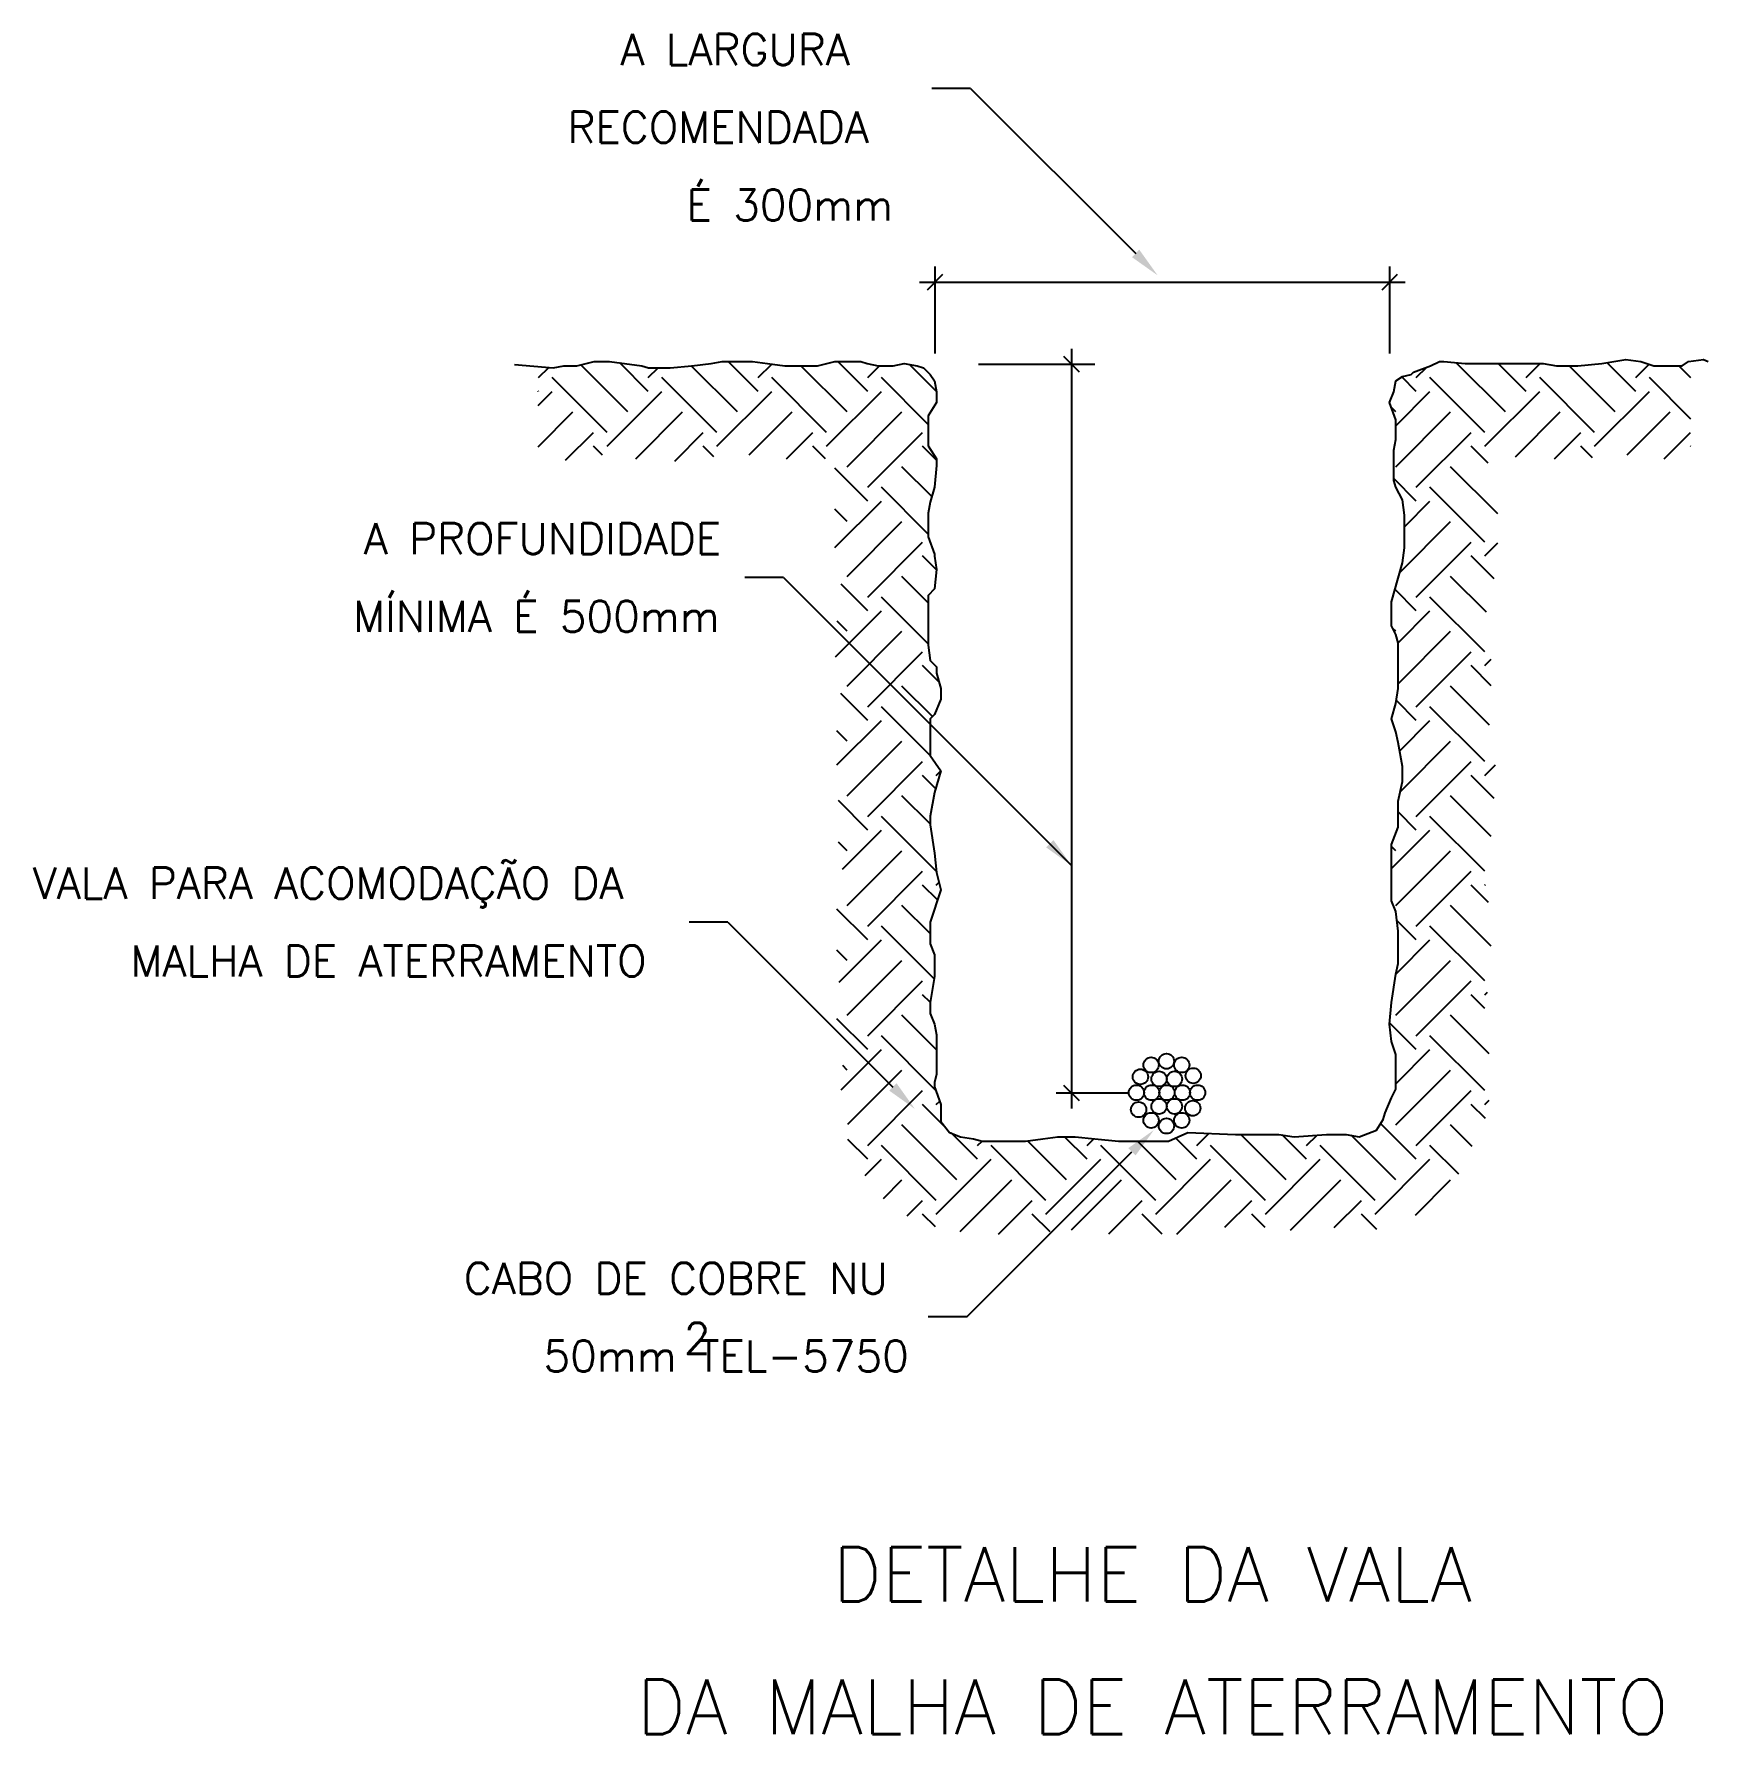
# Model space of a CAD drawing. Header units: millimetres. Extents: x -6666.4 to -6655.6, y -4647.9 to -4637.
import ezdxf
from ezdxf.enums import TextEntityAlignment as Align

# ---------------------------------------------------------------- set-up
doc = ezdxf.new("R2010")
doc.units = ezdxf.units.MM
doc.header["$LTSCALE"] = 10
doc.layers.add('Termotécnica', color=7, linetype='Continuous')
doc.styles.add('r140', font='romans.shx')
doc.styles.add('r80', font='romans.shx')

# ---------------------------------------------------------------- blocks, each defined once
blk = doc.blocks.new('*X1')
at = {"color": 0}
for p, q in [((693.8, 1109.3), (663.5, 1139.6)), ((707.1, 1122.5), (688.7, 1140.9)), ((777.8, 1122.5), (758.5, 1141.8)), ((777.8, 1131.4), (786.6, 1140.1)), ((848.5, 1122.5), (829.2, 1141.8)), ((892.9, 1122.4), (875.4, 1139.9)), ((1259.5, 1109.3), (1227.8, 1141)), ((1272.8, 1122.5), (1254.9, 1140.4)), ((1272.8, 1131.4), (1281.9, 1140.4)), ((1343.5, 1122.5), (1325, 1141)), ((1343.5, 1131.4), (1352.2, 1140)), ((636.4, 1131.4), (642.9, 1137.9)), ((680.6, 1096), (645.2, 1131.4)), ((707.1, 1131.4), (713.4, 1137.6)), ((751.3, 1096), (715.9, 1131.4)), ((764.6, 1109.3), (734.8, 1139)), ((822, 1096), (786.7, 1131.4)), ((835.3, 1109.3), (805.5, 1139)), ((848.5, 1131.4), (856.2, 1139)), ((887.3, 1101.4), (857.4, 1131.4)), ((1202.1, 1122.5), (1192.8, 1131.8)), ((1202.1, 1131.4), (1208.8, 1138.1)), ((1246.3, 1096), (1210.9, 1131.4)), ((1317, 1096), (1281.6, 1131.4)), ((1330.2, 1109.3), (1300.5, 1139)), ((1379, 1104.7), (1352.3, 1131.4)), ((1379, 1131.2), (1371.2, 1139)), ((636.4, 1122.5), (636, 1122.9)), ((636, 1113.3), (645.2, 1122.5)), ((680.6, 1087.2), (715.9, 1122.5)), ((751.3, 1087.2), (786.7, 1122.5)), ((822, 1087.2), (857.4, 1122.5)), ((1189, 1100.6), (1210.9, 1122.5)), ((1246.3, 1087.2), (1281.6, 1122.5)), ((1317, 1087.2), (1352.3, 1122.5)), ((636, 1086.8), (658.5, 1109.3)), ((699, 1079), (729.2, 1109.3)), ((772.2, 1081.5), (799.9, 1109.3)), ((835.3, 1073.9), (870.6, 1109.3)), ((1188.8, 1109.3), (1186, 1112.1)), ((1188.8, 1073.9), (1224.2, 1109.3)), ((1266, 1080.4), (1294.9, 1109.3)), ((1337.9, 1081.6), (1365.6, 1109.3)), ((653.8, 1078.1), (671.8, 1096)), ((724.1, 1077.6), (742.5, 1096)), ((796.2, 1079), (813.2, 1096)), ((848.5, 1060.7), (883.9, 1096)), ((1202.1, 1060.7), (1237.4, 1096)), ((1291.2, 1079), (1308.1, 1096)), ((1361.9, 1079), (1378.9, 1096)), ((677.6, 1081.3), (671.8, 1087.2)), ((749.4, 1080.3), (742.5, 1087.2)), ((821.3, 1079), (813.2, 1087.2)), ((892.9, 1078.1), (883.9, 1087.2)), ((1248.4, 1076.2), (1237.4, 1087.2)), ((1315.7, 1079.6), (1308.1, 1087.2)), ((1379, 1087), (1378.9, 1087.2)), ((889.8, 1054.8), (870.6, 1073.9)), ((1254.6, 1043.5), (1224.2, 1073.9)), ((848.5, 1051.8), (827.3, 1073)), ((1202.1, 1051.8), (1187.6, 1066.3)), ((887.3, 1030.7), (857.4, 1060.7)), ((1246.3, 1025.3), (1210.9, 1060.7)), ((827.3, 1021.8), (857.4, 1051.8)), ((835.3, 1038.6), (827.3, 1046.5)), ((1194.6, 1035.5), (1210.9, 1051.8)), ((835.3, 1003.2), (870.6, 1038.6)), ((1191.4, 1005.8), (1224.2, 1038.6)), ((848.5, 989.9), (883.9, 1025.3)), ((1202.1, 989.9), (1237.4, 1025.3)), ((1246.3, 1016.5), (1254.6, 1024.8)), ((892.9, 1007.5), (883.9, 1016.5)), ((1252.3, 1001.6), (1237.4, 1016.5)), ((848.5, 981.1), (831.5, 998.2)), ((887.3, 986.5), (870.6, 1003.2)), ((1247.3, 980.1), (1224.2, 1003.2)), ((887.3, 960), (857.4, 989.9)), ((1202.1, 981.1), (1188.4, 994.8)), ((1246.3, 954.6), (1210.9, 989.9)), ((827.8, 951.5), (857.4, 981.1)), ((1190.3, 960.5), (1210.9, 981.1)), ((835.3, 967.9), (828.8, 974.3)), ((835.3, 932.5), (870.6, 967.9)), ((1188.8, 967.9), (1187.2, 969.4)), ((1190.4, 934.1), (1224.2, 967.9)), ((848.5, 919.2), (883.9, 954.6)), ((1202.1, 919.2), (1237.4, 954.6)), ((894.6, 935.1), (883.9, 945.8)), ((1250.4, 932.8), (1237.4, 945.8)), ((1246.3, 945.8), (1250.4, 949.9)), ((890.2, 913), (870.6, 932.5)), ((1249.3, 907.3), (1224.2, 932.5)), ((848.5, 910.4), (831.2, 927.7)), ((1202.1, 910.4), (1189.3, 923.2)), ((828.7, 881.8), (857.4, 910.4)), ((888.7, 887.9), (857.4, 919.2)), ((1191.4, 890.8), (1210.9, 910.4)), ((1246.3, 883.9), (1210.9, 919.2)), ((835.3, 897.1), (828.7, 903.7)), ((835.3, 861.8), (870.6, 897.1)), ((1191.8, 864.7), (1224.2, 897.1)), ((848.5, 848.5), (883.9, 883.9)), ((892.7, 875), (895.7, 878)), ((1202.1, 848.5), (1237.4, 883.9)), ((1246.3, 875), (1253.2, 881.9)), ((892.3, 866.6), (883.9, 875)), ((1252.2, 860.2), (1237.4, 875)), ((848.5, 839.7), (829.6, 858.7)), ((888.7, 843.7), (870.6, 861.8)), ((1250.4, 835.6), (1224.2, 861.8)), ((892.7, 813.2), (857.4, 848.5)), ((1202.1, 839.7), (1190.4, 851.4)), ((1246.2, 813.3), (1210.9, 848.5)), ((832.3, 814.6), (857.4, 839.7)), ((1186.2, 815), (1210.9, 839.7)), ((835.3, 826.4), (829.7, 832)), ((835.3, 791.1), (870.6, 826.4)), ((1188.8, 826.4), (1186.2, 829.1)), ((1188.8, 791.1), (1224.2, 826.4)), ((848.5, 777.8), (883.9, 813.2)), ((1202.1, 777.8), (1237.4, 813.2)), ((893.5, 794.7), (883.9, 804.3)), ((892.7, 804.3), (894.5, 806.1)), ((1248.7, 793.1), (1237.4, 804.3)), ((1246.3, 804.3), (1246.6, 804.7)), ((888.7, 773), (870.6, 791.1)), ((1250.4, 764.9), (1224.2, 791.1)), ((848.5, 769), (828.7, 788.8)), ((1202.1, 769), (1189.6, 781.4)), ((830.1, 741.7), (857.4, 769)), ((891.3, 743.9), (857.4, 777.8)), ((1189.1, 747.1), (1210.9, 769)), ((1246.3, 742.5), (1210.9, 777.8)), ((835.3, 755.7), (828.7, 762.3)), ((835.3, 720.4), (870.6, 755.7)), ((1188.8, 720.4), (1224.2, 755.7)), ((848.5, 707.1), (883.9, 742.5)), ((1202.1, 707.1), (1237.4, 742.5)), ((1246.3, 733.6), (1247.9, 735.3)), ((888.7, 728.8), (883.9, 733.6)), ((1246.3, 724.8), (1237.4, 733.6)), ((848.5, 698.3), (828.7, 718.1)), ((892.9, 698.1), (870.6, 720.4)), ((1202.1, 698.3), (1184.9, 715.5)), ((1249, 695.6), (1224.2, 720.4)), ((892.3, 672.2), (857.4, 707.1)), ((1246.3, 671.8), (1210.9, 707.1)), ((831.5, 672.4), (857.4, 698.3)), ((1189, 676.3), (1210.9, 698.3)), ((835.3, 685), (832.4, 687.9)), ((835.7, 650.1), (870.6, 685)), ((1188.8, 649.7), (1224.2, 685)), ((848.5, 636.4), (883.9, 671.8)), ((1202.1, 636.4), (1237.4, 671.8)), ((898.9, 647.9), (883.9, 662.9)), ((892.7, 662.9), (894.9, 665.1)), ((1246.6, 653.8), (1237.4, 662.9)), ((1246.3, 662.9), (1249, 665.6)), ((906, 614.3), (870.6, 649.7)), ((1202.1, 627.6), (1179, 650.6)), ((1238, 635.8), (1224.2, 649.7)), ((848.5, 627.6), (835.7, 640.4)), ((892.7, 601), (857.4, 636.4)), ((919.2, 627.6), (902.3, 644.5)), ((919.2, 636.4), (922.2, 639.3)), ((963.4, 601), (928.1, 636.4)), ((976.7, 614.3), (951.5, 639.5)), ((989.9, 627.6), (975.4, 642.1)), ((989.9, 636.4), (994.3, 640.8)), ((1034.1, 601), (998.8, 636.4)), ((1047.4, 614.3), (1022.4, 639.3)), ((1060.7, 627.6), (1046.9, 641.3)), ((1060.7, 636.4), (1068.5, 644.3)), ((1104.9, 601), (1069.5, 636.4)), ((1118.1, 614.3), (1088.9, 643.5)), ((1131.4, 627.6), (1115.7, 643.2)), ((1131.4, 636.4), (1138.1, 643.1)), ((1175.6, 601), (1140.2, 636.4)), ((1188.8, 614.3), (1160.2, 643)), ((1229.4, 617.9), (1210.9, 636.4)), ((846.8, 617), (857.4, 627.6)), ((892.7, 592.2), (928.1, 627.6)), ((963.4, 592.2), (998.8, 627.6)), ((1034.1, 592.2), (1069.5, 627.6)), ((1104.9, 592.2), (1140.2, 627.6)), ((1175.6, 592.2), (1210.9, 627.6)), ((858.6, 602.3), (870.6, 614.3)), ((908.1, 581), (941.3, 614.3)), ((979.8, 582), (1012, 614.3)), ((1047.8, 579.3), (1082.8, 614.3)), ((1121, 581.8), (1153.5, 614.3)), ((1201.5, 591.6), (1224.2, 614.3)), ((874, 591.2), (883.9, 601)), ((892.1, 584), (883.9, 592.2)), ((932.9, 579.3), (954.6, 601)), ((966, 580.8), (954.6, 592.2)), ((1003.9, 579.6), (1025.3, 601)), ((1038.2, 579.3), (1025.3, 592.2)), ((1078.7, 583.8), (1096, 601)), ((1104.7, 583.5), (1096, 592.2)), ((1149.2, 583.5), (1166.7, 601)), ((1176.6, 582.3), (1166.7, 592.2))]:
    blk.add_line(p, q, dxfattribs=at)

msp = doc.modelspace()

# ---------------------------------------------------------------- linework, layer by layer
at = {"layer": 'Termotécnica', "color": 2}
for p, q in [((-6660.337, -4637.352), (-6660.587, -4637.352)), ((-6660.337, -4637.352), (-6659.276, -4638.413)), ((-6661.539, -4640.496), (-6661.789, -4640.496)), ((-6661.539, -4640.496), (-6659.687, -4642.349)), ((-6661.897, -4642.711), (-6662.147, -4642.711)), ((-6661.897, -4642.711), (-6660.836, -4643.772)), ((-6660.361, -4645.25), (-6659.3, -4644.189)), ((-6660.361, -4645.25), (-6660.611, -4645.25))]:
    msp.add_line(p, q, dxfattribs=at)
at = {"layer": 'Termotécnica', "color": 1}
for p, q in [((-6660.565, -4639.056), (-6660.565, -4638.497)), ((-6657.643, -4639.056), (-6657.643, -4638.497)), ((-6660.665, -4638.597), (-6657.543, -4638.597)), ((-6660.615, -4638.647), (-6660.515, -4638.547)), ((-6657.692, -4638.647), (-6657.593, -4638.547)), ((-6659.687, -4643.91), (-6659.687, -4639.026)), ((-6659.539, -4639.126), (-6660.286, -4639.126)), ((-6659.637, -4639.176), (-6659.737, -4639.076)), ((-6659.637, -4643.86), (-6659.737, -4643.761)), ((-6659.32, -4643.811), (-6659.787, -4643.811))]:
    msp.add_line(p, q, dxfattribs=at)
at = {"layer": 'Termotécnica', "color": 3}
msp.add_lwpolyline([(-6663.268, -4639.126), (-6663.021, -4639.149), (-6662.951, -4639.135), (-6662.868, -4639.135), (-6662.756, -4639.108), (-6662.659, -4639.108), (-6662.45, -4639.135), (-6662.408, -4639.149), (-6662.269, -4639.149), (-6662.13, -4639.135), (-6662.004, -4639.121), (-6661.935, -4639.108), (-6661.809, -4639.108), (-6661.74, -4639.108), (-6661.642, -4639.121), (-6661.531, -4639.135), (-6661.447, -4639.135), (-6661.322, -4639.135), (-6661.21, -4639.108), (-6661.155, -4639.108), (-6661.043, -4639.108), (-6661.001, -4639.121), (-6660.932, -4639.135), (-6660.834, -4639.135), (-6660.765, -4639.121), (-6660.681, -4639.135), (-6660.639, -4639.149), (-6660.597, -4639.191), (-6660.57, -4639.233), (-6660.556, -4639.302), (-6660.556, -4639.372), (-6660.611, -4639.456), (-6660.611, -4639.483), (-6660.611, -4639.595), (-6660.611, -4639.65), (-6660.556, -4639.734), (-6660.556, -4639.776), (-6660.57, -4639.915), (-6660.597, -4640.012), (-6660.611, -4640.082), (-6660.611, -4640.235), (-6660.57, -4640.347), (-6660.57, -4640.36), (-6660.556, -4640.444), (-6660.57, -4640.569), (-6660.611, -4640.611), (-6660.611, -4640.667), (-6660.611, -4640.75), (-6660.611, -4640.931), (-6660.597, -4641.029), (-6660.556, -4641.07), (-6660.556, -4641.112), (-6660.528, -4641.21), (-6660.528, -4641.279), (-6660.57, -4641.377), (-6660.597, -4641.405), (-6660.597, -4641.572), (-6660.597, -4641.641), (-6660.528, -4641.739), (-6660.57, -4641.878), (-6660.597, -4642.031), (-6660.597, -4642.087), (-6660.57, -4642.268), (-6660.556, -4642.393), (-6660.528, -4642.504), (-6660.597, -4642.713), (-6660.597, -4642.755), (-6660.597, -4642.852), (-6660.57, -4642.922), (-6660.57, -4643.061), (-6660.597, -4643.228), (-6660.597, -4643.298), (-6660.57, -4643.367), (-6660.556, -4643.437), (-6660.556, -4643.562), (-6660.556, -4643.632), (-6660.556, -4643.688), (-6660.57, -4643.743), (-6660.57, -4643.771), (-6660.528, -4643.883), (-6660.528, -4643.994), (-6660.472, -4644.064), (-6660.402, -4644.091), (-6660.319, -4644.105), (-6660.263, -4644.119), (-6660.166, -4644.119), (-6659.985, -4644.119), (-6659.873, -4644.105), (-6659.776, -4644.091), (-6659.664, -4644.091), (-6659.539, -4644.105), (-6659.386, -4644.119), (-6659.33, -4644.119), (-6659.149, -4644.119), (-6659.065, -4644.119), (-6658.94, -4644.064), (-6658.634, -4644.077), (-6658.536, -4644.077), (-6658.355, -4644.077), (-6658.257, -4644.091), (-6658.049, -4644.077), (-6657.923, -4644.077), (-6657.84, -4644.091), (-6657.728, -4644.05), (-6657.686, -4643.98), (-6657.672, -4643.938), (-6657.631, -4643.841), (-6657.603, -4643.785), (-6657.603, -4643.716), (-6657.603, -4643.646), (-6657.603, -4643.562), (-6657.631, -4643.479), (-6657.645, -4643.367), (-6657.631, -4643.228), (-6657.603, -4643.047), (-6657.589, -4642.978), (-6657.589, -4642.866), (-6657.589, -4642.769), (-6657.603, -4642.644), (-6657.631, -4642.574), (-6657.631, -4642.449), (-6657.631, -4642.393), (-6657.631, -4642.212), (-6657.589, -4642.101), (-6657.589, -4642.017), (-6657.589, -4641.934), (-6657.561, -4641.808), (-6657.561, -4641.711), (-6657.589, -4641.558), (-6657.603, -4641.488), (-6657.631, -4641.405), (-6657.603, -4641.307), (-6657.589, -4641.21), (-6657.589, -4641.112), (-6657.589, -4640.917), (-6657.603, -4640.862), (-6657.631, -4640.806), (-6657.631, -4640.653), (-6657.589, -4640.5), (-6657.561, -4640.402), (-6657.547, -4640.305), (-6657.547, -4640.207), (-6657.547, -4640.096), (-6657.561, -4639.998), (-6657.603, -4639.915), (-6657.617, -4639.873), (-6657.617, -4639.748), (-6657.617, -4639.678), (-6657.603, -4639.609), (-6657.603, -4639.483), (-6657.645, -4639.372), (-6657.617, -4639.302), (-6657.603, -4639.233), (-6657.561, -4639.205), (-6657.505, -4639.191), (-6657.491, -4639.177), (-6657.38, -4639.135), (-6657.324, -4639.108), (-6657.296, -4639.108), (-6657.157, -4639.121), (-6657.06, -4639.121), (-6656.962, -4639.121), (-6656.809, -4639.121), (-6656.725, -4639.121), (-6656.656, -4639.121), (-6656.572, -4639.135), (-6656.433, -4639.135), (-6656.28, -4639.121), (-6656.126, -4639.094), (-6656.029, -4639.108), (-6655.945, -4639.135), (-6655.764, -4639.135), (-6655.722, -4639.108), (-6655.625, -4639.094), (-6655.597, -4639.108)], dxfattribs=at)
at = {"layer": 'Termotécnica', "color": 2}
for centre in [(-6659.246, -4643.706), (-6659.177, -4643.63), (-6659.078, -4643.606), (-6658.98, -4643.63), (-6658.906, -4643.699), (-6659.271, -4643.808), (-6659.173, -4643.808), (-6659.126, -4643.72), (-6659.075, -4643.808), (-6659.027, -4643.72), (-6658.976, -4643.808), (-6658.878, -4643.808), (-6659.257, -4643.917), (-6659.126, -4643.896), (-6659.027, -4643.896), (-6658.909, -4643.908), (-6659.177, -4643.986), (-6659.078, -4644.022), (-6658.98, -4643.986)]:
    msp.add_circle(centre, 0.0492, dxfattribs=at)
for points in [[(-6659.3, -4638.437), (-6659.253, -4638.389), (-6659.135, -4638.554)], [(-6659.852, -4642.231), (-6659.805, -4642.184), (-6659.687, -4642.349)], [(-6660.86, -4643.795), (-6660.813, -4643.748), (-6660.695, -4643.913)], [(-6659.324, -4644.165), (-6659.277, -4644.212), (-6659.159, -4644.048)]]:
    msp.add_solid(points, dxfattribs=at)

# ---------------------------------------------------------------- block references
at = {"layer": 'Termotécnica', "color": 1, "xscale": 0.009973404255288188, "yscale": 0.009973404255333662, "zscale": 0.00997340425531915}
msp.add_blockref('*X1', (-6669.461, -4650.495), dxfattribs=at)

# ---------------------------------------------------------------- texts
at = {"layer": 'Termotécnica', "color": 2, "style": 'r80'}
for s, p in [('         A LARGURA ', (-6663.929, -4637.102)), ('       RECOMENDADA', (-6663.971, -4637.601)), ('     É 300mm', (-6662.909, -4638.102)), ('A PROFUNDIDADE ', (-6664.238, -4640.246)), ('MÍNIMA É 500mm', (-6664.306, -4640.746)), ('VALA PARA ACOMODAÇÃO DA', (-6666.366, -4642.461)), ('MALHA DE ATERRAMENTO', (-6665.738, -4642.961)), ('CABO DE COBRE NU ', (-6663.594, -4645.001)), ('2', (-6662.18, -4645.387)), ('50mm TEL-5750', (-6663.082, -4645.501))]:
    msp.add_text(s, height=0.2, dxfattribs=at).set_placement(p, align=Align.MIDDLE_LEFT)
at = {"layer": 'Termotécnica', "color": 5, "style": 'r140'}
for s, p in [('DETALHE DA VALA', (-6659.167, -4647.184)), ('DA MALHA DE ATERRAMENTO', (-6659.167, -4648.036))]:
    msp.add_text(s, height=0.35, dxfattribs=at).set_placement(p, align=Align.BOTTOM_CENTER)

doc.saveas('drawing.dxf')
